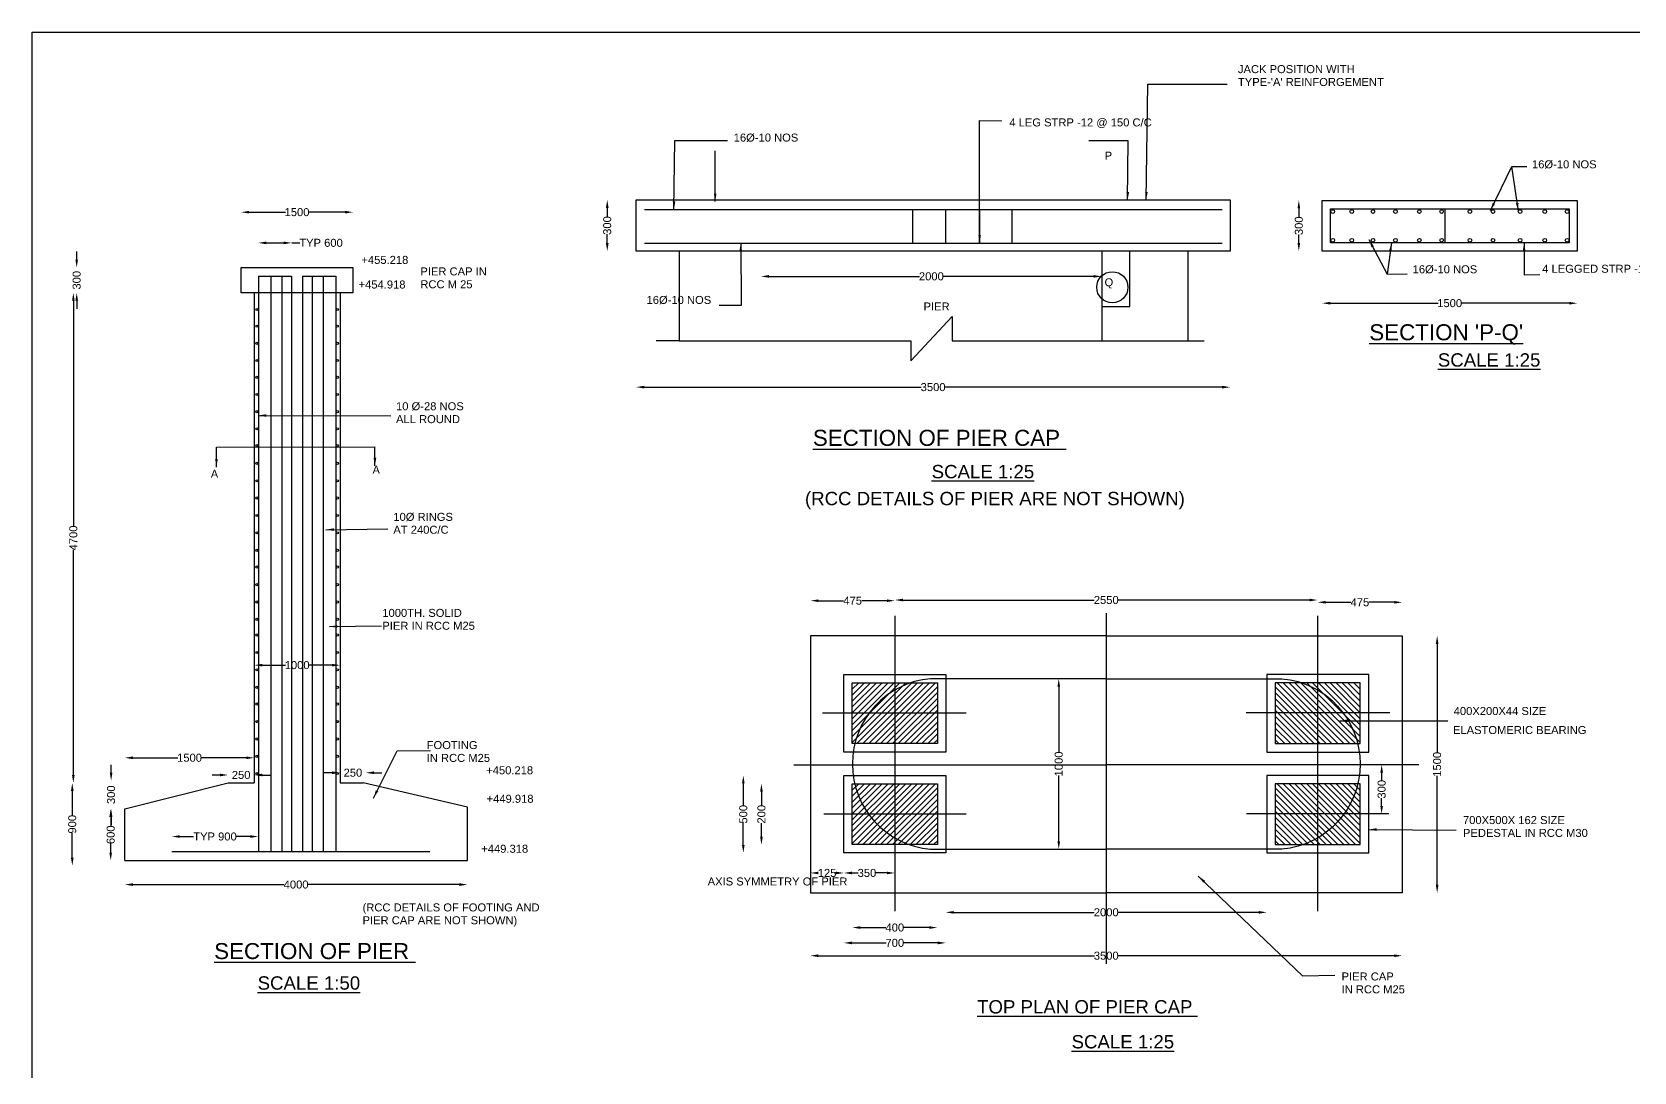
# Model space of a CAD drawing. Header units: millimetres. Extents: x -53248195 to -53221053, y 22139671 to 22157478.
# Drawn here: x -53248195 to -53236184, y 22149686 to 22157478 of the extents above; entities that cross this region are included whole.
import ezdxf

# ---------------------------------------------------------------- set-up
doc = ezdxf.new("R2010")
doc.units = ezdxf.units.MM
doc.header["$MEASUREMENT"] = 0
for name, color, linetype in [('DIMENSION', 7, 'Continuous'), ('DRAWING', 2, 'Continuous'), ('TEXT', 7, 'Continuous')]:
    doc.layers.add(name, color=color, linetype=linetype)
doc.styles.get("Standard").update_dxf_attribs({"font": 'arial.ttf', "height": 60})
doc.dimstyles.get("Standard").update_dxf_attribs({"dimtxt": 60, "dimasz": 60, "dimexe": 0.18, "dimexo": 0.0625, "dimgap": 0.09, "dimtad": 0, "dimdec": 0, "dimzin": 0, "dimdsep": 46, "dimtxsty": 'Standard', "dimcen": 0.09, "dimse1": 1, "dimse2": 1, "dimadec": 0, "dimazin": 0, "dimtfac": 1, "dimtdec": 0, "dimtofl": 0, "dimtmove": 0, "dimatfit": 3, "dimfxl": 1, "dimtolj": 1, "dimtzin": 0, "dimarcsym": 0})

# ---------------------------------------------------------------- blocks, each defined once
blk = doc.blocks.new('*D54')
at = {"layer": 'Defpoints', "color": 0, "transparency": 16777216}
for p in [(-53245788, 22156128), (-53246627, 22155713), (-53245788, 22155713)]:
    blk.add_point(p, dxfattribs=at)
at = {"layer": 'DIMENSION', "color": 0, "lineweight": -2, "transparency": 16777216}
for p, q in [((-53246567, 22156128), (-53246294, 22156128)), ((-53245848, 22156128), (-53246121, 22156128))]:
    blk.add_line(p, q, dxfattribs=at)
at = {"layer": 'DIMENSION', "color": 0, "transparency": 16777216}
for points in [[(-53246567, 22156138), (-53246567, 22156118), (-53246627, 22156128)], [(-53245848, 22156138), (-53245848, 22156118), (-53245788, 22156128)]]:
    blk.add_solid(points, dxfattribs=at)
at = {"layer": 'DIMENSION', "color": 0, "transparency": 16777216, "insert": (-53246208, 22156128), "char_height": 60, "attachment_point": 5}
blk.add_mtext('\\A1;1500', dxfattribs=at)
blk = doc.blocks.new('*D55')
at = {"layer": 'Defpoints', "color": 0, "transparency": 16777216}
for p in [(-53246248, 22155898), (-53246498, 22155649), (-53246248, 22155649)]:
    blk.add_point(p, dxfattribs=at)
at = {"layer": 'DIMENSION', "color": 0, "lineweight": -2, "transparency": 16777216}
for p, q in [((-53246438, 22155898), (-53246308, 22155898)), ((-53246248, 22155898), (-53246188, 22155898))]:
    blk.add_line(p, q, dxfattribs=at)
at = {"layer": 'DIMENSION', "color": 0, "transparency": 16777216}
for points in [[(-53246438, 22155908), (-53246438, 22155888), (-53246498, 22155898)], [(-53246308, 22155908), (-53246308, 22155888), (-53246248, 22155898)]]:
    blk.add_solid(points, dxfattribs=at)
at = {"layer": 'DIMENSION', "color": 0, "transparency": 16777216, "insert": (-53246028, 22155898), "char_height": 60, "attachment_point": 5}
blk.add_mtext('\\A1;TYP 600', dxfattribs=at)
blk = doc.blocks.new('*D56')
at = {"layer": 'Defpoints', "color": 0, "transparency": 16777216}
for p in [(-53247860, 22155713), (-53246627, 22155713), (-53246627, 22155524)]:
    blk.add_point(p, dxfattribs=at)
at = {"layer": 'DIMENSION', "color": 0, "lineweight": -2, "transparency": 16777216}
for p, q in [((-53247860, 22155773), (-53247860, 22155833)), ((-53247860, 22155464), (-53247860, 22155404))]:
    blk.add_line(p, q, dxfattribs=at)
at = {"layer": 'DIMENSION', "color": 0, "transparency": 16777216}
for points in [[(-53247870, 22155773), (-53247850, 22155773), (-53247860, 22155713)], [(-53247870, 22155464), (-53247850, 22155464), (-53247860, 22155524)]]:
    blk.add_solid(points, dxfattribs=at)
at = {"layer": 'DIMENSION', "color": 0, "transparency": 16777216, "insert": (-53247860, 22155618), "char_height": 60, "attachment_point": 5, "rotation": 90}
blk.add_mtext('\\A1;300', dxfattribs=at)
blk = doc.blocks.new('*D57')
at = {"layer": 'Defpoints', "color": 0, "transparency": 16777216}
for p in [(-53246627, 22155524), (-53247885, 22151851), (-53246725, 22151851)]:
    blk.add_point(p, dxfattribs=at)
at = {"layer": 'DIMENSION', "color": 0, "lineweight": -2, "transparency": 16777216}
for p, q in [((-53247885, 22155464), (-53247885, 22153778)), ((-53247885, 22151911), (-53247885, 22153597))]:
    blk.add_line(p, q, dxfattribs=at)
at = {"layer": 'DIMENSION', "color": 0, "transparency": 16777216}
for points in [[(-53247895, 22155464), (-53247875, 22155464), (-53247885, 22155524)], [(-53247895, 22151911), (-53247875, 22151911), (-53247885, 22151851)]]:
    blk.add_solid(points, dxfattribs=at)
at = {"layer": 'DIMENSION', "color": 0, "transparency": 16777216, "insert": (-53247885, 22153687), "char_height": 60, "attachment_point": 5, "rotation": 90}
blk.add_mtext('\\A1;4700', dxfattribs=at)
blk = doc.blocks.new('*D58')
at = {"layer": 'Defpoints', "color": 0, "transparency": 16777216}
for p in [(-53247499, 22152040), (-53247499, 22151851), (-53246529, 22151851)]:
    blk.add_point(p, dxfattribs=at)
at = {"layer": 'DIMENSION', "color": 0, "lineweight": -2, "transparency": 16777216}
for p, q in [((-53247439, 22152040), (-53247101, 22152040)), ((-53246589, 22152040), (-53246928, 22152040))]:
    blk.add_line(p, q, dxfattribs=at)
at = {"layer": 'DIMENSION', "color": 0, "transparency": 16777216}
for points in [[(-53247439, 22152050), (-53247439, 22152030), (-53247499, 22152040)], [(-53246589, 22152050), (-53246589, 22152030), (-53246529, 22152040)]]:
    blk.add_solid(points, dxfattribs=at)
at = {"layer": 'DIMENSION', "color": 0, "transparency": 16777216, "insert": (-53247014, 22152040), "char_height": 60, "attachment_point": 5}
blk.add_mtext('\\A1;1500', dxfattribs=at)
blk = doc.blocks.new('*D59')
at = {"layer": 'Defpoints', "color": 0, "transparency": 16777216}
for p in [(-53246725, 22151911), (-53246725, 22151851), (-53246529, 22151851)]:
    blk.add_point(p, dxfattribs=at)
at = {"layer": 'DIMENSION', "color": 0, "lineweight": -2, "transparency": 16777216}
for p, q in [((-53246785, 22151911), (-53246845, 22151911)), ((-53246469, 22151911), (-53246409, 22151911))]:
    blk.add_line(p, q, dxfattribs=at)
at = {"layer": 'DIMENSION', "color": 0, "transparency": 16777216}
for points in [[(-53246785, 22151921), (-53246785, 22151901), (-53246725, 22151911)], [(-53246469, 22151921), (-53246469, 22151901), (-53246529, 22151911)]]:
    blk.add_solid(points, dxfattribs=at)
at = {"layer": 'DIMENSION', "color": 0, "transparency": 16777216, "insert": (-53246627, 22151911), "char_height": 60, "attachment_point": 5}
blk.add_mtext('\\A1;250', dxfattribs=at)
blk = doc.blocks.new('*D60')
at = {"layer": 'Defpoints', "color": 0, "transparency": 16777216}
for p in [(-53247147, 22151450), (-53247147, 22151339), (-53246498, 22151339)]:
    blk.add_point(p, dxfattribs=at)
at = {"layer": 'DIMENSION', "color": 0, "lineweight": -2, "transparency": 16777216}
for p, q in [((-53247087, 22151450), (-53246983, 22151450)), ((-53246558, 22151450), (-53246662, 22151450))]:
    blk.add_line(p, q, dxfattribs=at)
at = {"layer": 'DIMENSION', "color": 0, "transparency": 16777216}
for points in [[(-53247087, 22151460), (-53247087, 22151440), (-53247147, 22151450)], [(-53246558, 22151460), (-53246558, 22151440), (-53246498, 22151450)]]:
    blk.add_solid(points, dxfattribs=at)
at = {"layer": 'DIMENSION', "color": 0, "transparency": 16777216, "insert": (-53246823, 22151450), "char_height": 60, "attachment_point": 5}
blk.add_mtext('\\A1;TYP 900', dxfattribs=at)
blk = doc.blocks.new('*D61')
at = {"layer": 'Defpoints', "color": 0, "transparency": 16777216}
for p in [(-53247605, 22151657), (-53247499, 22151657), (-53247499, 22151270)]:
    blk.add_point(p, dxfattribs=at)
at = {"layer": 'DIMENSION', "color": 0, "lineweight": -2, "transparency": 16777216}
for p, q in [((-53247605, 22151597), (-53247605, 22151530)), ((-53247605, 22151330), (-53247605, 22151397))]:
    blk.add_line(p, q, dxfattribs=at)
at = {"layer": 'DIMENSION', "color": 0, "transparency": 16777216}
for points in [[(-53247615, 22151597), (-53247595, 22151597), (-53247605, 22151657)], [(-53247615, 22151330), (-53247595, 22151330), (-53247605, 22151270)]]:
    blk.add_solid(points, dxfattribs=at)
at = {"layer": 'DIMENSION', "color": 0, "transparency": 16777216, "insert": (-53247605, 22151463), "char_height": 60, "attachment_point": 5, "rotation": 90}
blk.add_mtext('\\A1;600', dxfattribs=at)
blk = doc.blocks.new('*D62')
at = {"layer": 'Defpoints', "color": 0, "transparency": 16777216}
for p in [(-53247605, 22151868), (-53247602, 22151868), (-53247605, 22151657)]:
    blk.add_point(p, dxfattribs=at)
at = {"layer": 'DIMENSION', "color": 0, "lineweight": -2, "transparency": 16777216}
for p, q in [((-53247602, 22151928), (-53247602, 22151988)), ((-53247602, 22151597), (-53247602, 22151537))]:
    blk.add_line(p, q, dxfattribs=at)
at = {"layer": 'DIMENSION', "color": 0, "transparency": 16777216}
for points in [[(-53247612, 22151928), (-53247592, 22151928), (-53247602, 22151868)], [(-53247612, 22151597), (-53247592, 22151597), (-53247602, 22151657)]]:
    blk.add_solid(points, dxfattribs=at)
at = {"layer": 'DIMENSION', "color": 0, "transparency": 16777216, "insert": (-53247602, 22151763), "char_height": 60, "attachment_point": 5, "rotation": 90}
blk.add_mtext('\\A1;300', dxfattribs=at)
blk = doc.blocks.new('*D63')
at = {"layer": 'Defpoints', "color": 0, "transparency": 16777216}
for p in [(-53247885, 22151851), (-53247893, 22151232), (-53247883, 22151232)]:
    blk.add_point(p, dxfattribs=at)
at = {"layer": 'DIMENSION', "color": 0, "lineweight": -2, "transparency": 16777216}
for p, q in [((-53247893, 22151791), (-53247893, 22151608)), ((-53247893, 22151292), (-53247893, 22151475))]:
    blk.add_line(p, q, dxfattribs=at)
at = {"layer": 'DIMENSION', "color": 0, "transparency": 16777216}
for points in [[(-53247903, 22151791), (-53247883, 22151791), (-53247893, 22151851)], [(-53247903, 22151292), (-53247883, 22151292), (-53247893, 22151232)]]:
    blk.add_solid(points, dxfattribs=at)
at = {"layer": 'DIMENSION', "color": 0, "transparency": 16777216, "insert": (-53247893, 22151542), "char_height": 60, "attachment_point": 5, "rotation": 90}
blk.add_mtext('\\A1;900', dxfattribs=at)
blk = doc.blocks.new('*D64')
at = {"layer": 'Defpoints', "color": 0, "transparency": 16777216}
for p in [(-53247499, 22151265), (-53244930, 22151265), (-53244930, 22151090)]:
    blk.add_point(p, dxfattribs=at)
at = {"layer": 'DIMENSION', "color": 0, "lineweight": -2, "transparency": 16777216}
for p, q in [((-53247439, 22151090), (-53246305, 22151090)), ((-53244990, 22151090), (-53246124, 22151090))]:
    blk.add_line(p, q, dxfattribs=at)
at = {"layer": 'DIMENSION', "color": 0, "transparency": 16777216}
for points in [[(-53247439, 22151100), (-53247439, 22151080), (-53247499, 22151090)], [(-53244990, 22151100), (-53244990, 22151080), (-53244930, 22151090)]]:
    blk.add_solid(points, dxfattribs=at)
at = {"layer": 'DIMENSION', "color": 0, "transparency": 16777216, "insert": (-53246215, 22151090), "char_height": 60, "attachment_point": 5}
blk.add_mtext('\\A1;4000', dxfattribs=at)
blk = doc.blocks.new('*D65')
at = {"layer": 'Defpoints', "color": 0, "transparency": 16777216}
for p in [(-53246529, 22152734), (-53245885, 22152734), (-53245885, 22152734)]:
    blk.add_point(p, dxfattribs=at)
at = {"layer": 'DIMENSION', "color": 0, "lineweight": -2, "transparency": 16777216}
for p, q in [((-53246469, 22152734), (-53246294, 22152734)), ((-53245945, 22152734), (-53246120, 22152734))]:
    blk.add_line(p, q, dxfattribs=at)
at = {"layer": 'DIMENSION', "color": 0, "transparency": 16777216}
for points in [[(-53246469, 22152744), (-53246469, 22152724), (-53246529, 22152734)], [(-53245945, 22152744), (-53245945, 22152724), (-53245885, 22152734)]]:
    blk.add_solid(points, dxfattribs=at)
at = {"layer": 'DIMENSION', "color": 0, "transparency": 16777216, "insert": (-53246207, 22152734), "char_height": 60, "attachment_point": 5}
blk.add_mtext('\\A1;1000', dxfattribs=at)
blk = doc.blocks.new('*D66')
at = {"layer": 'Defpoints', "color": 0, "transparency": 16777216}
for p in [(-53245692, 22151928), (-53245885, 22151851), (-53245692, 22151847)]:
    blk.add_point(p, dxfattribs=at)
at = {"layer": 'DIMENSION', "color": 0, "lineweight": -2, "transparency": 16777216}
for p, q in [((-53245945, 22151928), (-53246005, 22151928)), ((-53245632, 22151928), (-53245572, 22151928))]:
    blk.add_line(p, q, dxfattribs=at)
at = {"layer": 'DIMENSION', "color": 0, "transparency": 16777216}
for points in [[(-53245945, 22151938), (-53245945, 22151918), (-53245885, 22151928)], [(-53245632, 22151938), (-53245632, 22151918), (-53245692, 22151928)]]:
    blk.add_solid(points, dxfattribs=at)
at = {"layer": 'DIMENSION', "color": 0, "transparency": 16777216, "insert": (-53245789, 22151928), "char_height": 60, "attachment_point": 5}
blk.add_mtext('\\A1;250', dxfattribs=at)
blk = doc.blocks.new('*D67')
at = {"layer": 'Defpoints', "color": 0, "transparency": 16777216}
for p in [(-53243882, 22156220), (-53243665, 22156220), (-53243665, 22155836)]:
    blk.add_point(p, dxfattribs=at)
at = {"layer": 'DIMENSION', "color": 0, "lineweight": -2, "transparency": 16777216}
for p, q in [((-53243882, 22156160), (-53243882, 22156094)), ((-53243882, 22155896), (-53243882, 22155962))]:
    blk.add_line(p, q, dxfattribs=at)
at = {"layer": 'DIMENSION', "color": 0, "transparency": 16777216}
for points in [[(-53243892, 22156160), (-53243872, 22156160), (-53243882, 22156220)], [(-53243892, 22155896), (-53243872, 22155896), (-53243882, 22155836)]]:
    blk.add_solid(points, dxfattribs=at)
at = {"layer": 'DIMENSION', "color": 0, "transparency": 16777216, "insert": (-53243882, 22156028), "char_height": 60, "attachment_point": 5, "rotation": 90}
blk.add_mtext('\\A1;300', dxfattribs=at)
blk = doc.blocks.new('*D68')
at = {"layer": 'Defpoints', "color": 0, "transparency": 16777216}
for p in [(-53240175, 22155651), (-53242729, 22155637), (-53240175, 22155647)]:
    blk.add_point(p, dxfattribs=at)
at = {"layer": 'DIMENSION', "color": 0, "lineweight": -2, "transparency": 16777216}
for p, q in [((-53242669, 22155647), (-53241542, 22155647)), ((-53240235, 22155647), (-53241362, 22155647))]:
    blk.add_line(p, q, dxfattribs=at)
at = {"layer": 'DIMENSION', "color": 0, "transparency": 16777216}
for points in [[(-53242669, 22155657), (-53242669, 22155637), (-53242729, 22155647)], [(-53240235, 22155657), (-53240235, 22155637), (-53240175, 22155647)]]:
    blk.add_solid(points, dxfattribs=at)
at = {"layer": 'DIMENSION', "color": 0, "transparency": 16777216, "insert": (-53241452, 22155647), "char_height": 60, "attachment_point": 5}
blk.add_mtext('\\A1;2000', dxfattribs=at)
blk = doc.blocks.new('*D69')
at = {"layer": 'Defpoints', "color": 0, "transparency": 16777216}
for p in [(-53243665, 22155836), (-53239212, 22155836), (-53243665, 22154817)]:
    blk.add_point(p, dxfattribs=at)
at = {"layer": 'DIMENSION', "color": 0, "lineweight": -2, "transparency": 16777216}
for p, q in [((-53243605, 22154817), (-53241528, 22154817)), ((-53239272, 22154817), (-53241349, 22154817))]:
    blk.add_line(p, q, dxfattribs=at)
at = {"layer": 'DIMENSION', "color": 0, "transparency": 16777216}
for points in [[(-53243605, 22154827), (-53243605, 22154807), (-53243665, 22154817)], [(-53239272, 22154827), (-53239272, 22154807), (-53239212, 22154817)]]:
    blk.add_solid(points, dxfattribs=at)
at = {"layer": 'DIMENSION', "color": 0, "transparency": 16777216, "insert": (-53241439, 22154817), "char_height": 60, "attachment_point": 5}
blk.add_mtext('\\A1;3500', dxfattribs=at)
blk = doc.blocks.new('*D70')
at = {"layer": 'Defpoints', "color": 0, "transparency": 16777216}
for p in [(-53238522, 22156216), (-53238697, 22155837), (-53238522, 22155837)]:
    blk.add_point(p, dxfattribs=at)
at = {"layer": 'DIMENSION', "color": 0, "lineweight": -2, "transparency": 16777216}
for p, q in [((-53238697, 22156156), (-53238697, 22156092)), ((-53238697, 22155897), (-53238697, 22155960))]:
    blk.add_line(p, q, dxfattribs=at)
at = {"layer": 'DIMENSION', "color": 0, "transparency": 16777216}
for points in [[(-53238707, 22156156), (-53238687, 22156156), (-53238697, 22156216)], [(-53238707, 22155897), (-53238687, 22155897), (-53238697, 22155837)]]:
    blk.add_solid(points, dxfattribs=at)
at = {"layer": 'DIMENSION', "color": 0, "transparency": 16777216, "insert": (-53238697, 22156026), "char_height": 60, "attachment_point": 5, "rotation": 90}
blk.add_mtext('\\A1;300', dxfattribs=at)
blk = doc.blocks.new('*D71')
at = {"layer": 'Defpoints', "color": 0, "transparency": 16777216}
for p in [(-53238522, 22155837), (-53236609, 22155837), (-53238522, 22155446)]:
    blk.add_point(p, dxfattribs=at)
at = {"layer": 'DIMENSION', "color": 0, "lineweight": -2, "transparency": 16777216}
for p, q in [((-53238462, 22155446), (-53237653, 22155446)), ((-53236669, 22155446), (-53237479, 22155446))]:
    blk.add_line(p, q, dxfattribs=at)
at = {"layer": 'DIMENSION', "color": 0, "transparency": 16777216}
for points in [[(-53238462, 22155456), (-53238462, 22155436), (-53238522, 22155446)], [(-53236669, 22155456), (-53236669, 22155436), (-53236609, 22155446)]]:
    blk.add_solid(points, dxfattribs=at)
at = {"layer": 'DIMENSION', "color": 0, "transparency": 16777216, "insert": (-53237566, 22155446), "char_height": 60, "attachment_point": 5}
blk.add_mtext('\\A1;1500', dxfattribs=at)
blk = doc.blocks.new('*D86')
at = {"layer": 'Defpoints', "color": 0, "transparency": 16777216}
for p in [(-53237922, 22153205), (-53238556, 22152953), (-53237922, 22152953)]:
    blk.add_point(p, dxfattribs=at)
at = {"layer": 'DIMENSION', "color": 0, "lineweight": -2, "transparency": 16777216}
for p, q in [((-53238496, 22153205), (-53238307, 22153205)), ((-53237982, 22153205), (-53238171, 22153205))]:
    blk.add_line(p, q, dxfattribs=at)
at = {"layer": 'DIMENSION', "color": 0, "transparency": 16777216}
for points in [[(-53238496, 22153215), (-53238496, 22153195), (-53238556, 22153205)], [(-53237982, 22153215), (-53237982, 22153195), (-53237922, 22153205)]]:
    blk.add_solid(points, dxfattribs=at)
at = {"layer": 'DIMENSION', "color": 0, "transparency": 16777216, "insert": (-53238239, 22153205), "char_height": 60, "attachment_point": 5}
blk.add_mtext('\\A1;475', dxfattribs=at)
blk = doc.blocks.new('*D87')
at = {"layer": 'Defpoints', "color": 0, "transparency": 16777216}
for p in [(-53241725, 22153222), (-53241725, 22152953), (-53238556, 22152953)]:
    blk.add_point(p, dxfattribs=at)
at = {"layer": 'DIMENSION', "color": 0, "lineweight": -2, "transparency": 16777216}
for p, q in [((-53241665, 22153222), (-53240231, 22153222)), ((-53238616, 22153222), (-53240050, 22153222))]:
    blk.add_line(p, q, dxfattribs=at)
at = {"layer": 'DIMENSION', "color": 0, "transparency": 16777216}
for points in [[(-53241665, 22153232), (-53241665, 22153212), (-53241725, 22153222)], [(-53238616, 22153232), (-53238616, 22153212), (-53238556, 22153222)]]:
    blk.add_solid(points, dxfattribs=at)
at = {"layer": 'DIMENSION', "color": 0, "transparency": 16777216, "insert": (-53240141, 22153222), "char_height": 60, "attachment_point": 5}
blk.add_mtext('\\A1;2550', dxfattribs=at)
blk = doc.blocks.new('*D88')
at = {"layer": 'Defpoints', "color": 0, "transparency": 16777216}
for p in [(-53242359, 22153217), (-53242359, 22152953), (-53241725, 22152953)]:
    blk.add_point(p, dxfattribs=at)
at = {"layer": 'DIMENSION', "color": 0, "lineweight": -2, "transparency": 16777216}
for p, q in [((-53242299, 22153217), (-53242110, 22153217)), ((-53241785, 22153217), (-53241974, 22153217))]:
    blk.add_line(p, q, dxfattribs=at)
at = {"layer": 'DIMENSION', "color": 0, "transparency": 16777216}
for points in [[(-53242299, 22153227), (-53242299, 22153207), (-53242359, 22153217)], [(-53241785, 22153227), (-53241785, 22153207), (-53241725, 22153217)]]:
    blk.add_solid(points, dxfattribs=at)
at = {"layer": 'DIMENSION', "color": 0, "transparency": 16777216, "insert": (-53242042, 22153217), "char_height": 60, "attachment_point": 5}
blk.add_mtext('\\A1;475', dxfattribs=at)
blk = doc.blocks.new('*D89')
at = {"layer": 'Defpoints', "color": 0, "transparency": 16777216}
for p in [(-53242862, 22151908), (-53242108, 22151908), (-53242108, 22151327)]:
    blk.add_point(p, dxfattribs=at)
at = {"layer": 'DIMENSION', "color": 0, "lineweight": -2, "transparency": 16777216}
for p, q in [((-53242862, 22151848), (-53242862, 22151684)), ((-53242862, 22151387), (-53242862, 22151551))]:
    blk.add_line(p, q, dxfattribs=at)
at = {"layer": 'DIMENSION', "color": 0, "transparency": 16777216}
for points in [[(-53242872, 22151848), (-53242852, 22151848), (-53242862, 22151908)], [(-53242872, 22151387), (-53242852, 22151387), (-53242862, 22151327)]]:
    blk.add_solid(points, dxfattribs=at)
at = {"layer": 'DIMENSION', "color": 0, "transparency": 16777216, "insert": (-53242862, 22151617), "char_height": 60, "attachment_point": 5, "rotation": 90}
blk.add_mtext('\\A1;500', dxfattribs=at)
blk = doc.blocks.new('*D90')
at = {"layer": 'Defpoints', "color": 0, "transparency": 16777216}
for p in [(-53242045, 22151845), (-53242726, 22151390), (-53242045, 22151390)]:
    blk.add_point(p, dxfattribs=at)
at = {"layer": 'DIMENSION', "color": 0, "lineweight": -2, "transparency": 16777216}
for p, q in [((-53242726, 22151785), (-53242726, 22151684)), ((-53242726, 22151450), (-53242726, 22151551))]:
    blk.add_line(p, q, dxfattribs=at)
at = {"layer": 'DIMENSION', "color": 0, "transparency": 16777216}
for points in [[(-53242736, 22151785), (-53242716, 22151785), (-53242726, 22151845)], [(-53242736, 22151450), (-53242716, 22151450), (-53242726, 22151390)]]:
    blk.add_solid(points, dxfattribs=at)
at = {"layer": 'DIMENSION', "color": 0, "transparency": 16777216, "insert": (-53242726, 22151617), "char_height": 60, "attachment_point": 5, "rotation": 90}
blk.add_mtext('\\A1;200', dxfattribs=at)
blk = doc.blocks.new('*D91')
at = {"layer": 'Defpoints', "color": 0, "transparency": 16777216}
for p in [(-53242108, 22151327), (-53241725, 22151327), (-53242108, 22151177)]:
    blk.add_point(p, dxfattribs=at)
at = {"layer": 'DIMENSION', "color": 0, "lineweight": -2, "transparency": 16777216}
for p, q in [((-53242048, 22151177), (-53242001, 22151177)), ((-53241785, 22151177), (-53241869, 22151177))]:
    blk.add_line(p, q, dxfattribs=at)
at = {"layer": 'DIMENSION', "color": 0, "transparency": 16777216}
for points in [[(-53242048, 22151187), (-53242048, 22151167), (-53242108, 22151177)], [(-53241785, 22151187), (-53241785, 22151167), (-53241725, 22151177)]]:
    blk.add_solid(points, dxfattribs=at)
at = {"layer": 'DIMENSION', "color": 0, "transparency": 16777216, "insert": (-53241935, 22151177), "char_height": 60, "attachment_point": 5}
blk.add_mtext('\\A1;350', dxfattribs=at)
blk = doc.blocks.new('*D92')
at = {"layer": 'Defpoints', "color": 0, "transparency": 16777216}
for p in [(-53242359, 22151177), (-53242359, 22151083), (-53242108, 22151083)]:
    blk.add_point(p, dxfattribs=at)
at = {"layer": 'DIMENSION', "color": 0, "lineweight": -2, "transparency": 16777216}
for p, q in [((-53242299, 22151177), (-53242297, 22151177)), ((-53242168, 22151177), (-53242170, 22151177))]:
    blk.add_line(p, q, dxfattribs=at)
at = {"layer": 'DIMENSION', "color": 0, "transparency": 16777216}
for points in [[(-53242299, 22151187), (-53242299, 22151167), (-53242359, 22151177)], [(-53242168, 22151187), (-53242168, 22151167), (-53242108, 22151177)]]:
    blk.add_solid(points, dxfattribs=at)
at = {"layer": 'DIMENSION', "color": 0, "transparency": 16777216, "insert": (-53242234, 22151177), "char_height": 60, "attachment_point": 5}
blk.add_mtext('\\A1;125', dxfattribs=at)
blk = doc.blocks.new('*D93')
at = {"layer": 'Defpoints', "color": 0, "transparency": 16777216}
for p in [(-53240483, 22152632), (-53240497, 22151355), (-53240483, 22151355)]:
    blk.add_point(p, dxfattribs=at)
at = {"layer": 'DIMENSION', "color": 0, "lineweight": -2, "transparency": 16777216}
for p, q in [((-53240497, 22152572), (-53240497, 22152080)), ((-53240497, 22151415), (-53240497, 22151907))]:
    blk.add_line(p, q, dxfattribs=at)
at = {"layer": 'DIMENSION', "color": 0, "transparency": 16777216}
for points in [[(-53240507, 22152572), (-53240487, 22152572), (-53240497, 22152632)], [(-53240507, 22151415), (-53240487, 22151415), (-53240497, 22151355)]]:
    blk.add_solid(points, dxfattribs=at)
at = {"layer": 'DIMENSION', "color": 0, "transparency": 16777216, "insert": (-53240497, 22151994), "char_height": 60, "attachment_point": 5, "rotation": 90}
blk.add_mtext('\\A1;1000', dxfattribs=at)
blk = doc.blocks.new('*D94')
at = {"layer": 'Defpoints', "color": 0, "transparency": 16777216}
for p in [(-53238076, 22151988), (-53238023, 22151988), (-53238023, 22151620)]:
    blk.add_point(p, dxfattribs=at)
at = {"layer": 'DIMENSION', "color": 0, "lineweight": -2, "transparency": 16777216}
for p, q in [((-53238076, 22151928), (-53238076, 22151870)), ((-53238076, 22151680), (-53238076, 22151738))]:
    blk.add_line(p, q, dxfattribs=at)
at = {"layer": 'DIMENSION', "color": 0, "transparency": 16777216}
for points in [[(-53238086, 22151928), (-53238066, 22151928), (-53238076, 22151988)], [(-53238086, 22151680), (-53238066, 22151680), (-53238076, 22151620)]]:
    blk.add_solid(points, dxfattribs=at)
at = {"layer": 'DIMENSION', "color": 0, "transparency": 16777216, "insert": (-53238076, 22151804), "char_height": 60, "attachment_point": 5, "rotation": 90}
blk.add_mtext('\\A1;300', dxfattribs=at)
blk = doc.blocks.new('*D95')
at = {"layer": 'Defpoints', "color": 0, "transparency": 16777216}
for p in [(-53237922, 22152953), (-53237660, 22152953), (-53237922, 22151029)]:
    blk.add_point(p, dxfattribs=at)
at = {"layer": 'DIMENSION', "color": 0, "lineweight": -2, "transparency": 16777216}
for p, q in [((-53237660, 22152893), (-53237660, 22152077)), ((-53237660, 22151089), (-53237660, 22151904))]:
    blk.add_line(p, q, dxfattribs=at)
at = {"layer": 'DIMENSION', "color": 0, "transparency": 16777216}
for points in [[(-53237670, 22152893), (-53237650, 22152893), (-53237660, 22152953)], [(-53237670, 22151089), (-53237650, 22151089), (-53237660, 22151029)]]:
    blk.add_solid(points, dxfattribs=at)
at = {"layer": 'DIMENSION', "color": 0, "transparency": 16777216, "insert": (-53237660, 22151991), "char_height": 60, "attachment_point": 5, "rotation": 90}
blk.add_mtext('\\A1;1500', dxfattribs=at)
blk = doc.blocks.new('*D96')
at = {"layer": 'Defpoints', "color": 0, "transparency": 16777216}
for p in [(-53241344, 22151327), (-53238937, 22151327), (-53241344, 22150882)]:
    blk.add_point(p, dxfattribs=at)
at = {"layer": 'DIMENSION', "color": 0, "lineweight": -2, "transparency": 16777216}
for p, q in [((-53241284, 22150882), (-53240231, 22150882)), ((-53238997, 22150882), (-53240050, 22150882))]:
    blk.add_line(p, q, dxfattribs=at)
at = {"layer": 'DIMENSION', "color": 0, "transparency": 16777216}
for points in [[(-53241284, 22150892), (-53241284, 22150872), (-53241344, 22150882)], [(-53238997, 22150892), (-53238997, 22150872), (-53238937, 22150882)]]:
    blk.add_solid(points, dxfattribs=at)
at = {"layer": 'DIMENSION', "color": 0, "transparency": 16777216, "insert": (-53240141, 22150882), "char_height": 60, "attachment_point": 5}
blk.add_mtext('\\A1;2000', dxfattribs=at)
blk = doc.blocks.new('*D97')
at = {"layer": 'Defpoints', "color": 0, "transparency": 16777216}
for p in [(-53242108, 22151327), (-53241344, 22151327), (-53242108, 22150653)]:
    blk.add_point(p, dxfattribs=at)
at = {"layer": 'DIMENSION', "color": 0, "lineweight": -2, "transparency": 16777216}
for p, q in [((-53242048, 22150653), (-53241792, 22150653)), ((-53241404, 22150653), (-53241660, 22150653))]:
    blk.add_line(p, q, dxfattribs=at)
at = {"layer": 'DIMENSION', "color": 0, "transparency": 16777216}
for points in [[(-53242048, 22150663), (-53242048, 22150643), (-53242108, 22150653)], [(-53241404, 22150663), (-53241404, 22150643), (-53241344, 22150653)]]:
    blk.add_solid(points, dxfattribs=at)
at = {"layer": 'DIMENSION', "color": 0, "transparency": 16777216, "insert": (-53241726, 22150653), "char_height": 60, "attachment_point": 5}
blk.add_mtext('\\A1;700', dxfattribs=at)
blk = doc.blocks.new('*D98')
at = {"layer": 'Defpoints', "color": 0, "transparency": 16777216}
for p in [(-53242045, 22151390), (-53241407, 22151390), (-53242045, 22150768)]:
    blk.add_point(p, dxfattribs=at)
at = {"layer": 'DIMENSION', "color": 0, "lineweight": -2, "transparency": 16777216}
for p, q in [((-53241985, 22150768), (-53241793, 22150768)), ((-53241467, 22150768), (-53241658, 22150768))]:
    blk.add_line(p, q, dxfattribs=at)
at = {"layer": 'DIMENSION', "color": 0, "transparency": 16777216}
for points in [[(-53241985, 22150778), (-53241985, 22150758), (-53242045, 22150768)], [(-53241467, 22150778), (-53241467, 22150758), (-53241407, 22150768)]]:
    blk.add_solid(points, dxfattribs=at)
at = {"layer": 'DIMENSION', "color": 0, "transparency": 16777216, "insert": (-53241726, 22150768), "char_height": 60, "attachment_point": 5}
blk.add_mtext('\\A1;400', dxfattribs=at)
blk = doc.blocks.new('*D99')
at = {"layer": 'Defpoints', "color": 0, "transparency": 16777216}
for p in [(-53242359, 22151029), (-53237922, 22151029), (-53242359, 22150557)]:
    blk.add_point(p, dxfattribs=at)
at = {"layer": 'DIMENSION', "color": 0, "lineweight": -2, "transparency": 16777216}
for p, q in [((-53242299, 22150557), (-53240230, 22150557)), ((-53237982, 22150557), (-53240051, 22150557))]:
    blk.add_line(p, q, dxfattribs=at)
at = {"layer": 'DIMENSION', "color": 0, "transparency": 16777216}
for points in [[(-53242299, 22150567), (-53242299, 22150547), (-53242359, 22150557)], [(-53237982, 22150567), (-53237982, 22150547), (-53237922, 22150557)]]:
    blk.add_solid(points, dxfattribs=at)
at = {"layer": 'DIMENSION', "color": 0, "transparency": 16777216, "insert": (-53240141, 22150557), "char_height": 60, "attachment_point": 5}
blk.add_mtext('\\A1;3500', dxfattribs=at)

msp = doc.modelspace()

# ---------------------------------------------------------------- hatches: boundary and pattern name
at = {"layer": 'DRAWING'}
h = msp.add_hatch(dxfattribs=at)
h.set_pattern_fill('ANSI31', color=0, scale=250, style=0)
h.set_pattern_definition([(45, (0, 0), (-22.097086912, 22.097086912), [])])
h.paths.add_polyline_path([(-53242044.7, 22152601), (-53241406.6, 22152601), (-53241406.6, 22152146.3), (-53242044.7, 22152146.3)])
h = msp.add_hatch(dxfattribs=at)
h.set_pattern_fill('ANSI31', color=0, scale=250, style=0)
h.set_pattern_definition([(135, (-106480281.045, 0), (22.097086912, 22.097086912), [])])
h.paths.add_polyline_path([(-53238236.4, 22152601), (-53238874.5, 22152601), (-53238874.5, 22152146.3), (-53238236.4, 22152146.3)])
h = msp.add_hatch(dxfattribs=at)
h.set_pattern_fill('ANSI31', color=0, scale=250, style=0)
h.set_pattern_definition([(45, (-0.076, -756.382), (-22.097086912, 22.097086912), [])])
h.paths.add_polyline_path([(-53242044.8, 22151844.7), (-53241406.6, 22151844.7), (-53241406.6, 22151390), (-53242044.8, 22151390)])
h = msp.add_hatch(dxfattribs=at)
h.set_pattern_fill('ANSI31', color=0, scale=250, style=0)
h.set_pattern_definition([(135, (-106480280.97, -756.382), (22.097086912, 22.097086912), [])])
h.paths.add_polyline_path([(-53238236.3, 22151844.7), (-53238874.4, 22151844.7), (-53238874.4, 22151390), (-53238236.3, 22151390)])

# ---------------------------------------------------------------- linework, layer by layer
at = {"layer": 'DIMENSION', "color": 0}
msp.add_lwpolyline([(-53221052.6, 22139670.9), (-53248194.7, 22139670.9), (-53248194.7, 22157477.5), (-53221052.6, 22157477.5)], close=True, dxfattribs=at)
at = {"layer": 'DRAWING', "color": 0}
for points in [[(-53243665.3, 22156219.9), (-53239211.8, 22156219.9), (-53239211.8, 22155836.4), (-53243665.3, 22155836.4)], [(-53238522.5, 22156215.5), (-53236609.2, 22156215.5), (-53236609.2, 22155836.8), (-53238522.5, 22155836.8)], [(-53238460.5, 22156153.6), (-53236671.2, 22156153.6), (-53236671.2, 22155898.8), (-53238460.5, 22155898.8)], [(-53246626.7, 22155713.3), (-53245788.5, 22155713.3), (-53245788.5, 22155523.5), (-53246626.7, 22155523.5)], [(-53242107.7, 22152664.1), (-53241343.5, 22152664.1), (-53241343.5, 22152083.3), (-53242107.7, 22152083.3)], [(-53238173.3, 22152664.1), (-53238937.5, 22152664.1), (-53238937.5, 22152083.3), (-53238173.3, 22152083.3)], [(-53242044.7, 22152601), (-53241406.6, 22152601), (-53241406.6, 22152146.3), (-53242044.7, 22152146.3)], [(-53238236.4, 22152601), (-53238874.5, 22152601), (-53238874.5, 22152146.3), (-53238236.4, 22152146.3)], [(-53242107.8, 22151907.7), (-53241343.6, 22151907.7), (-53241343.6, 22151326.9), (-53242107.8, 22151326.9)], [(-53242044.8, 22151844.7), (-53241406.6, 22151844.7), (-53241406.6, 22151390), (-53242044.8, 22151390)], [(-53238173.2, 22151907.7), (-53238937.5, 22151907.7), (-53238937.5, 22151326.9), (-53238173.2, 22151326.9)], [(-53238236.3, 22151844.7), (-53238874.4, 22151844.7), (-53238874.4, 22151390), (-53238236.3, 22151390)]]:
    msp.add_lwpolyline(points, close=True, dxfattribs=at)
for points in [[(-53243602.9, 22156149), (-53239272.8, 22156149)], [(-53241593.2, 22156149), (-53241593.2, 22155895.1)], [(-53241346.6, 22156149), (-53241346.6, 22155895.1)], [(-53241090.1, 22156149), (-53241090.1, 22155895.1)], [(-53240847.6, 22156149), (-53240847.6, 22155895.1)], [(-53237601.2, 22156153.6), (-53237601.2, 22155898.8)], [(-53243602.9, 22155895.1), (-53239272.8, 22155895.1)], [(-53243342.3, 22155836.4), (-53243342.3, 22155163.8), (-53243514.1, 22155163.8)], [(-53240174.8, 22155836.4), (-53240174.8, 22155163.8)], [(-53240174.8, 22155422.5), (-53239964.8, 22155422.5), (-53239964.8, 22155836.4)], [(-53239530.4, 22155836.4), (-53239530.4, 22155163.8)], [(-53246497.8, 22155648.6), (-53246497.8, 22151338.8)], [(-53246497.8, 22155648.6), (-53246248.2, 22155648.6), (-53246248.2, 22151338.8)], [(-53246403.8, 22155648.6), (-53246403.8, 22151338.8)], [(-53246322.4, 22155648.6), (-53246322.4, 22151338.8)], [(-53246167.4, 22155648.6), (-53246167.4, 22151338.8)], [(-53246167.4, 22155648.6), (-53245917.8, 22155648.6), (-53245917.8, 22151338.8)], [(-53246093.3, 22155648.6), (-53246093.3, 22151338.8)], [(-53246011.2, 22155648.6), (-53246011.2, 22151338.8)], [(-53246529.3, 22155523.5), (-53246529.3, 22151851.4)], [(-53245885.1, 22155523.5), (-53245885.1, 22151851.4)], [(-53243342.3, 22155163.8), (-53241606.9, 22155163.8), (-53241606.9, 22155013.9), (-53241295.6, 22155345.2), (-53241295.6, 22155163.8), (-53239406.4, 22155163.8)], [(-53241725.1, 22153103.5), (-53241725.1, 22150889.6), (-53241725.1, 22150889.6)], [(-53240140.5, 22153124), (-53240140.5, 22150495.8)], [(-53240140.5, 22153124), (-53240140.5, 22150495.8)], [(-53238555.9, 22153103.5), (-53238555.9, 22150889.6), (-53238555.9, 22150889.6)], [(-53240140.5, 22152952.6), (-53242359.2, 22152952.6), (-53242359.2, 22151028.7), (-53240140.5, 22151028.7)], [(-53240140.5, 22152952.6), (-53237921.8, 22152952.6), (-53237921.8, 22151028.7), (-53240140.5, 22151028.7)], [(-53242267.2, 22152376.3), (-53241190.2, 22152376.3)], [(-53238013.9, 22152376.3), (-53239090.8, 22152376.3)], [(-53242484.4, 22151988.4), (-53240140.5, 22151988.4)], [(-53237796.7, 22151988.4), (-53240140.5, 22151988.4)], [(-53247499.3, 22151269.5), (-53244929.9, 22151269.5), (-53244929.9, 22151670.9), (-53245711.1, 22151851.4)], [(-53247499.3, 22151269.5), (-53247499.3, 22151657.3), (-53246724.7, 22151851.4)], [(-53246724.7, 22151851.4), (-53246529.3, 22151851.4)], [(-53245885.1, 22151851.4), (-53245711.1, 22151851.4)], [(-53242258.1, 22151619.9), (-53241192.3, 22151619.9)], [(-53238022.9, 22151619.9), (-53239088.7, 22151619.9)], [(-53247147.4, 22151338.8), (-53245211.9, 22151338.8)]]:
    msp.add_lwpolyline(points, dxfattribs=at)
for points in [[(-53240140.5, 22152632.4), (-53241457.4, 22152632.4, 0.9184117), (-53241457.4, 22151354.8), (-53240140.5, 22151354.8)], [(-53240140.5, 22152632.4), (-53238823.6, 22152632.4, -0.9184117), (-53238823.6, 22151354.8), (-53240140.5, 22151354.8)]]:
    msp.add_lwpolyline(points, format="xyb", dxfattribs=at)
for centre, radius in [((-53238442.9, 22156132.7), 13.7), ((-53238300.1, 22156132.7), 13.7), ((-53238140.7, 22156132.7), 13.7), ((-53237972.5, 22156132.7), 13.7), ((-53237793.2, 22156132.7), 13.7), ((-53237626, 22156132.7), 13.7), ((-53237414, 22156132.7), 13.7), ((-53237241.4, 22156132.7), 13.7), ((-53237037.7, 22156132.7), 13.7), ((-53236852.9, 22156132.7), 13.7), ((-53236685.7, 22156132.7), 13.7), ((-53238442.9, 22155917.7), 13.7), ((-53238300.1, 22155917.7), 13.7), ((-53238140.7, 22155917.7), 13.7), ((-53237972.5, 22155917.7), 13.7), ((-53237793.2, 22155917.7), 13.7), ((-53237626, 22155917.7), 13.7), ((-53237414, 22155917.7), 13.7), ((-53237241.4, 22155917.7), 13.7), ((-53237037.7, 22155917.7), 13.7), ((-53236852.9, 22155917.7), 13.7), ((-53236685.7, 22155917.7), 13.7), ((-53240095.2, 22155565.3), 116.8), ((-53246509.3, 22155398.5), 8.26), ((-53245906.4, 22155398.5), 8.26), ((-53246509.3, 22155274.1), 8.26), ((-53245906.4, 22155274.1), 8.26), ((-53246509.3, 22155145.7), 8.26), ((-53245906.4, 22155145.7), 8.26), ((-53246509.3, 22155016.7), 8.26), ((-53245906.4, 22155016.7), 8.26), ((-53246509.3, 22154891.3), 8.26), ((-53245906.4, 22154891.3), 8.26), ((-53246509.3, 22154761.9), 8.26), ((-53245906.4, 22154761.9), 8.26), ((-53246509.3, 22154632.8), 8.26), ((-53245906.4, 22154632.8), 8.26), ((-53246509.3, 22154504.4), 8.26), ((-53245906.4, 22154504.4), 8.26), ((-53246509.3, 22154379.5), 8.26), ((-53245906.4, 22154379.5), 8.26), ((-53246509.3, 22154246), 8.26), ((-53245906.4, 22154246), 8.26), ((-53246509.3, 22154115), 8.26), ((-53245906.4, 22154115), 8.26), ((-53246509.3, 22153986.5), 8.26), ((-53245906.4, 22153986.5), 8.26), ((-53246509.3, 22153855.6), 8.26), ((-53245906.4, 22153855.6), 8.26), ((-53246509.3, 22153725.1), 8.26), ((-53245906.4, 22153725.1), 8.26), ((-53246509.3, 22153594.7), 8.26), ((-53245906.4, 22153594.7), 8.26), ((-53246509.3, 22153468.8), 8.26), ((-53245906.4, 22153468.8), 8.26), ((-53246509.3, 22153337.8), 8.26), ((-53245906.4, 22153337.8), 8.26), ((-53246509.3, 22153207.4), 8.26), ((-53245906.4, 22153207.4), 8.26), ((-53246509.3, 22153076.9), 8.26), ((-53245906.4, 22153076.9), 8.26), ((-53246509.3, 22152960.1), 8.26), ((-53245906.4, 22152960.1), 8.26), ((-53246509.3, 22152829.2), 8.26), ((-53245906.4, 22152829.2), 8.26), ((-53246509.3, 22152698.7), 8.26), ((-53245906.4, 22152698.7), 8.26), ((-53246509.3, 22152568.2), 8.26), ((-53245906.4, 22152568.2), 8.26), ((-53246509.3, 22152442.3), 8.26), ((-53245906.4, 22152442.3), 8.26), ((-53246509.3, 22152311.4), 8.26), ((-53245906.4, 22152311.4), 8.26), ((-53246509.3, 22152180.9), 8.26), ((-53245906.4, 22152180.9), 8.26), ((-53246509.3, 22152050.5), 8.26), ((-53245906.4, 22152050.5), 8.26), ((-53246509.3, 22151922), 8.26), ((-53245906.4, 22151922), 8.26)]:
    msp.add_circle(centre, radius, dxfattribs=at)

# ---------------------------------------------------------------- texts
at = {"layer": 'TEXT', "color": 0}
for s, height, p in [('JACK POSITION WITH ', 60, (-53239153.6, 22157169.7)), ("TYPE-'A' REINFORGEMENT", 60, (-53239153.6, 22157073.4)), ('4 LEG STRP -12 @ 150 C/C', 60, (-53240867.7, 22156770.5)), ('16Ø-10 NOS ', 60, (-53242934.1, 22156656.8)), ('P', 60, (-53240152.4, 22156521.5)), ('16Ø-10 NOS ', 60, (-53236948.9, 22156456.6)), ('+455.218', 60, (-53245725.4, 22155740.4)), ('PIER CAP IN ', 60, (-53245283.3, 22155654.1)), ('16Ø-10 NOS', 60, (-53237843.7, 22155670.2)), ('4 LEGGED STRP -12Ø @ 150C/C', 60, (-53236872.1, 22155674.1)), ('+454.918', 60, (-53245746.6, 22155556.1)), ('RCC M 25', 60, (-53245283.3, 22155557.7)), ('Q', 60, (-53240153.6, 22155572.6)), ('16Ø-10 NOS ', 60, (-53243587.2, 22155440.4)), ('PIER', 60, (-53241510.4, 22155391.4)), ("%%USECTION 'P-Q'", 120, (-53238168.7, 22155168.2)), ('%%USCALE 1:25', 100, (-53237654.6, 22154970.7)), ('10 Ø-28 NOS', 60, (-53245465.7, 22154643.8)), ('ALL ROUND ', 60, (-53245465.7, 22154547.4)), ('%%USECTION OF PIER CAP ', 120, (-53242340.5, 22154377.3)), ('A', 60, (-53245642.3, 22154167.9)), ('%%USCALE 1:25', 100, (-53241449.9, 22154134.1)), ('A', 60, (-53246854.7, 22154137.7)), ('(RCC DETAILS OF PIER ARE NOT SHOWN)', 100, (-53242399.7, 22153932.5)), ('10Ø RINGS ', 60, (-53245485.8, 22153815.1)), ('AT 240C/C', 60, (-53245485.8, 22153718.7)), ('1000TH. SOLID ', 60, (-53245568.5, 22153095.6)), ('PIER IN RCC M25', 60, (-53245568.5, 22152999.2)), ('400X200X44 SIZE', 60, (-53237535.9, 22152360.4)), ('ELASTOMERIC BEARING', 60, (-53237541.5, 22152217.9)), ('FOOTING ', 60, (-53245235.9, 22152105.3)), ('IN RCC M25', 60, (-53245235.9, 22152009)), ('+450.218', 60, (-53244789.7, 22151916.5)), ('+449.918', 60, (-53244786.6, 22151703)), ('700X500X 162 SIZE ', 60, (-53237466.3, 22151543.3)), ('PEDESTAL IN RCC M30', 60, (-53237466.3, 22151447)), ('+449.318', 60, (-53244826.9, 22151328.5)), ('AXIS SYMMETRY OF PIER', 60, (-53243129.2, 22151083.3)), ('(RCC DETAILS OF FOOTING AND ', 60, (-53245716.7, 22150888.9)), ('PIER CAP ARE NOT SHOWN)', 60, (-53245716.7, 22150792.6)), ('%%USECTION OF PIER ', 120, (-53246829.5, 22150531.8)), ('%%USCALE 1:50', 100, (-53246503.4, 22150302.6)), ('PIER CAP ', 60, (-53238376.5, 22150371.5)), ('IN RCC M25', 60, (-53238376.5, 22150275.1)), ('%%UTOP PLAN OF PIER CAP ', 100, (-53241109.2, 22150124.2)), ('%%USCALE 1:25', 100, (-53240400.8, 22149862.5))]:
    msp.add_text(s, height=height, dxfattribs=at).set_placement(p)

# ---------------------------------------------------------------- dimensions: what is measured, and where the dimension line sits
at = {"layer": 'DIMENSION', "color": 0}
for base, p1, p2, text, picture, middle in [((-53245788.5, 22156128.1), (-53246626.7, 22155713.3), (-53245788.5, 22155713.3), '1500', '*D54', (-53246207.6, 22156128.1)), ((-53246248.2, 22155898.4), (-53246497.8, 22155648.6), (-53246248.2, 22155648.6), 'TYP 600', '*D55', (-53246028, 22155898.4)), ((-53243665.3, 22154816.6), (-53239211.8, 22155836.4), (-53243665.3, 22155836.4), '3500', '*D69', (-53241438.5, 22154816.6)), ((-53238522.5, 22155445.8), (-53236609.2, 22155836.8), (-53238522.5, 22155836.8), '1500', '*D71', (-53237565.8, 22155445.8)), ((-53240174.8, 22155647.3), (-53242729.5, 22155637), (-53240174.8, 22155650.9), '2000', '*D68', (-53241452.1, 22155647.3)), ((-53242359.2, 22153217.1), (-53241725.1, 22152952.6), (-53242359.2, 22152952.6), '475', '*D88', (-53242042.2, 22153217.1)), ((-53241725.1, 22153221.9), (-53238555.9, 22152952.6), (-53241725.1, 22152952.6), '2550', '*D87', (-53240140.5, 22153221.9)), ((-53237921.8, 22153204.9), (-53238555.9, 22152952.6), (-53237921.8, 22152952.6), '475', '*D86', (-53238238.9, 22153204.9)), ((-53245885.1, 22152733.8), (-53246529.3, 22152733.8), (-53245885.1, 22152733.8), '1000', '*D65', (-53246207.2, 22152733.8)), ((-53247499.3, 22152040), (-53246529.3, 22151851.4), (-53247499.3, 22151851.4), '1500', '*D58', (-53247014.3, 22152040)), ((-53246724.7, 22151911.3), (-53246529.3, 22151851.4), (-53246724.7, 22151851.4), '250', '*D59', (-53246627, 22151911.3)), ((-53245692.3, 22151928.4), (-53245885.1, 22151851.4), (-53245692.3, 22151847), '250', '*D66', (-53245788.7, 22151928.4)), ((-53247147.4, 22151449.7), (-53246497.8, 22151338.8), (-53247147.4, 22151338.8), 'TYP 900', '*D60', (-53246822.6, 22151449.7)), ((-53242107.8, 22150653.1), (-53241343.6, 22151326.9), (-53242107.8, 22151326.9), '700', '*D97', (-53241725.7, 22150653.1)), ((-53242044.8, 22150768.2), (-53241406.6, 22151390), (-53242044.8, 22151390), '400', '*D98', (-53241725.7, 22150768.2)), ((-53241343.6, 22150881.8), (-53238937.5, 22151326.9), (-53241343.6, 22151326.9), '2000', '*D96', (-53240140.5, 22150881.8)), ((-53244929.9, 22151090.2), (-53247499.3, 22151264.9), (-53244929.9, 22151264.9), '4000', '*D64', (-53246214.6, 22151090.2)), ((-53242359.2, 22151177.3), (-53242107.8, 22151083.3), (-53242359.2, 22151083.3), '125', '*D92', (-53242233.5, 22151177.3)), ((-53242359.2, 22150557), (-53237921.8, 22151028.7), (-53242359.2, 22151028.7), '3500', '*D99', (-53240140.5, 22150557))]:
    dim = msp.add_linear_dim(base=base, p1=p1, p2=p2, text=text, dimstyle='Standard', dxfattribs=at)
    dim.commit()
    dim.dimension.update_dxf_attribs({"geometry": picture, "text_midpoint": middle})
for base, p1, p2, text, picture, middle in [((-53243881.5, 22156219.9), (-53243665.3, 22155836.4), (-53243665.3, 22156219.9), '300', '*D67', (-53243881.5, 22156028.1)), ((-53238696.9, 22155836.8), (-53238522.5, 22156215.5), (-53238522.5, 22155836.8), '300', '*D70', (-53238696.9, 22156026.2)), ((-53247860, 22155713.3), (-53246626.7, 22155523.5), (-53246626.7, 22155713.3), '300', '*D56', (-53247860, 22155618.4)), ((-53247884.8, 22151851.4), (-53246626.7, 22155523.5), (-53246724.7, 22151851.4), '4700', '*D57', (-53247884.8, 22153687.4)), ((-53237659.6, 22152952.6), (-53237921.8, 22151028.7), (-53237921.8, 22152952.6), '1500', '*D95', (-53237659.6, 22151990.7)), ((-53240497.2, 22151354.8), (-53240483.2, 22152632.4), (-53240483.2, 22151354.8), '1000', '*D93', (-53240497.2, 22151993.6)), ((-53247601.9, 22151868.5), (-53247605.2, 22151657.3), (-53247605.2, 22151868.5), '300', '*D62', (-53247601.9, 22151762.9)), ((-53238075.8, 22151988.4), (-53238022.9, 22151619.9), (-53238022.9, 22151988.4), '300', '*D94', (-53238075.8, 22151804.2)), ((-53247892.6, 22151232), (-53247884.8, 22151851.4), (-53247882.7, 22151232), '900', '*D63', (-53247892.6, 22151541.7)), ((-53242861.9, 22151907.7), (-53242107.8, 22151326.9), (-53242107.8, 22151907.7), '500', '*D89', (-53242861.9, 22151617.3)), ((-53242726.4, 22151390), (-53242044.8, 22151844.7), (-53242044.8, 22151390), '200', '*D90', (-53242726.4, 22151617.3)), ((-53247605.2, 22151657.3), (-53247499.3, 22151269.5), (-53247499.3, 22151657.3), '600', '*D61', (-53247605.2, 22151463.4))]:
    dim = msp.add_linear_dim(base=base, p1=p1, p2=p2, angle=90, text=text, dimstyle='Standard', dxfattribs=at)
    dim.commit()
    dim.dimension.update_dxf_attribs({"geometry": picture, "text_midpoint": middle})
dim = msp.add_linear_dim(base=(-53242107.8, 22151177.3), p1=(-53241725.1, 22151326.9), p2=(-53242107.8, 22151326.9), text='350', dimstyle='Standard', dxfattribs=at)
dim.commit()
dim.dimension.update_dxf_attribs({"geometry": '*D91', "text_midpoint": (-53241935.2, 22151177.3), "dimtype": 160})

# ---------------------------------------------------------------- leaders
for points in [[(-53239840.7, 22156219.9), (-53239827.9, 22157087.3), (-53239234.1, 22157087.3)], [(-53241090.1, 22155895.1), (-53241090.1, 22156815.3), (-53240922.7, 22156813.5)], [(-53243382, 22156149), (-53243376.5, 22156666.1), (-53242980.7, 22156664.9)], [(-53239980.3, 22156219.9), (-53239976.1, 22156663.7), (-53240270.9, 22156661.8)], [(-53243072.7, 22156207.8), (-53243073.3, 22156586.7)], [(-53237261, 22156139.9), (-53237099, 22156470.7), (-53236987.3, 22156469.4)], [(-53237051.1, 22156135.2), (-53237099, 22156470.7)], [(-53242881.4, 22155895.1), (-53242879, 22155428.2), (-53243044.2, 22155428.5)], [(-53238171.6, 22155922.9), (-53238034.6, 22155663.1), (-53237885.1, 22155666.2)], [(-53238001.9, 22155898.8), (-53238034.6, 22155663.1)], [(-53237008.2, 22155898.8), (-53237007, 22155659.2), (-53236889.1, 22155660.4)], [(-53246497.8, 22154604.6), (-53245505.6, 22154601.5)], [(-53246812.1, 22154217.7), (-53246812.1, 22154366.4), (-53245623.1, 22154368.9)], [(-53245623.9, 22154227.7), (-53245624.2, 22154368.9)], [(-53245991.3, 22153749.1), (-53245528.3, 22153754.6)], [(-53245964.9, 22153023.1), (-53245574.5, 22153027.5)], [(-53238393.2, 22152317.1), (-53237579.7, 22152315.8)], [(-53245635.2, 22151738.1), (-53245458.2, 22152092.3), (-53245208.4, 22152094.3)], [(-53238173.2, 22151502.5), (-53237518, 22151498.7)], [(-53239450.6, 22151153.6), (-53238670.4, 22150406.2), (-53238426.9, 22150412.4)]]:
    msp.add_leader(points, dimstyle='Standard', override={"dimgap": 0.09, "dimtad": 0}, dxfattribs=at)

doc.saveas('drawing.dxf')
